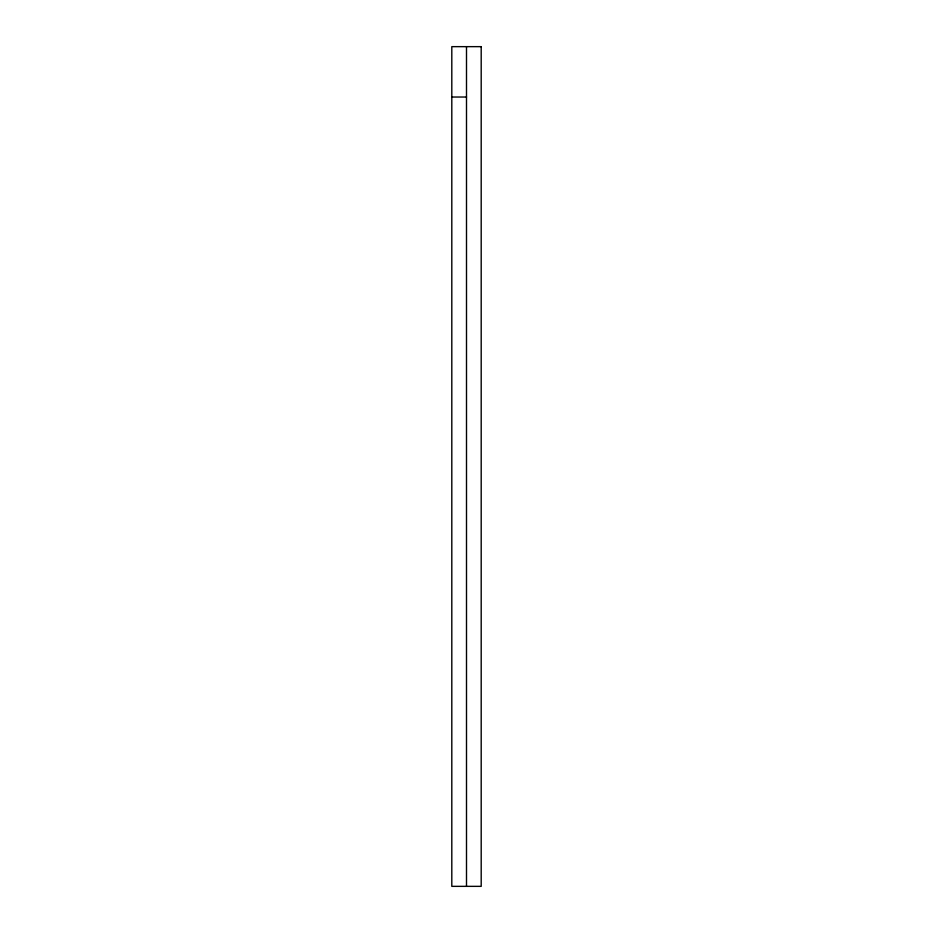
<?xml version="1.0" encoding="UTF-8"?>
<svg xmlns="http://www.w3.org/2000/svg" width="933" height="933" viewBox="0 0 933 933"><rect width="100%" height="100%" fill="white"/><g stroke="black" fill="none" stroke-linecap="round" stroke-linejoin="round"><path stroke-width="1.4" d="M451.805 97.032L466.5 97.032M466.5 46.65L466.5 886.35M481.195 46.65L451.805 46.65L451.805 886.35L481.195 886.35L481.195 46.65"/></g></svg>
